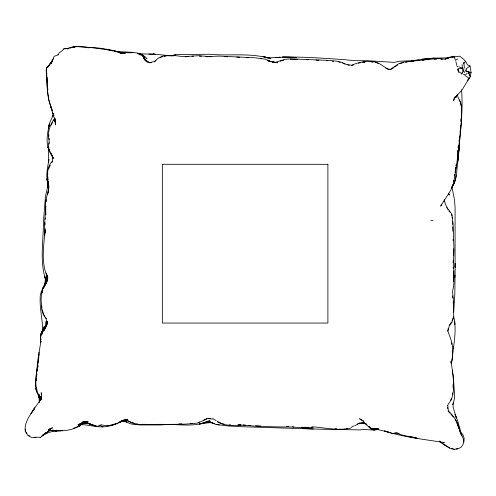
<?xml version="1.0" encoding="UTF-8"?>
<svg xmlns="http://www.w3.org/2000/svg" width="496" height="496" viewBox="0 0 496 496"><rect width="100%" height="100%" fill="white"/><g stroke="black" fill="none" stroke-linecap="round" stroke-linejoin="round"><path stroke-width="0.74" d="M444.552 199.764C444.639 205.449 448.725 209.895 451.924 214.229L453.127 224.465L454.001 250.306L453.288 265.794L453.945 270.921L453.952 281.269L453.598 286.434L452.538 291.493L453.555 301.779L453.716 317.279L451.992 322.084L449.134 326.188L447.969 331.204C449.965 337.745 453.48 343.747 452.278 350.914C452.47 355.043 452.743 359.389 451.149 363.308M40.877 341.93C39.401 337.41 41.1 332.804 43.735 329.09L41.056 333.479L40.467 335.829L42.644 330.888L41.056 333.479L44.355 326.418L43.183 329.871M453.611 255.459L453.586 248.831M48.534 161.987L48.645 148.974L49.798 151.615C45.155 143.183 47.535 132.928 49.408 124.019L48.366 128.662L49.445 123.461L53.438 114.384M452.743 226.672L452.755 231.124M463.847 63.934L463.859 62.546L465.744 61.671L467.412 64.778L469.979 65.98C471.181 71.12 471.938 76.694 467.461 80.662L469.718 77.215L462.315 89.59L454.224 98.444L453.586 100.576L455.204 96.943L454.224 98.444L455.762 96.336M453.716 276.098L453.598 281.251L453.592 270.959M466.327 71.393L468.329 71.641L471.2 72.794L466.327 71.393L466.364 69.936M455.08 267.654L455.08 207.347L454.491 199.845L451.924 186.924M46.432 279.558L46.525 276.855L46.196 281.877L46.413 280.234L44.981 283.935L46.413 280.234M454.813 275.193L454.733 277.413L454.813 275.162M455.092 267.04L455.216 263.333L454.82 294.178L453.716 312.108M453.096 387.76L453.096 384.078M44.907 232.593C43.915 223.268 45.787 214.092 45.582 204.749C45.21 197.042 50.536 190.018 48.18 182.311L48.782 187.395L48.149 192.38C49.637 181.542 43.698 169.93 52.725 160.648L52.198 155.577L51.113 153.239M46.816 274.697L46.184 273.005L47.814 277.853L46.32 282.689L47.814 277.853C40.523 263.047 43.939 245.892 44.993 230.113M45.235 233.052L45.192 228.662M44.795 235.203L44.882 233.25M45.706 209.851L45.874 206.206M463.94 442.178L464.126 438.061L462.706 434.236L459.761 431.774M40.405 339.165L40.467 337.869M40.529 336.567L40.591 335.271L40.467 335.829M453.077 262.837L453.183 260.611M441.527 204.166L440.746 206.206C444.844 198.691 450.721 192.138 453.474 183.911C455.223 173.724 457.07 163.513 457.938 153.202C460.629 132.215 463.109 110.955 461.578 89.72M36.32 380.488L36.437 378.312M63.996 49.228L64.034 48.658L68.547 48.695L67.028 48.875M47.864 183.322L47.616 187.116L47.907 185.603L47.083 179.112M457.554 152.415L457.703 150.195M55.298 120.206L55.211 121.539L55.137 120.032M48.738 136.301L48.85 134.875M55.546 123.423L55.422 124.911L54.951 120.268L55.279 121.47M42.582 330.671C42.737 320.013 39.804 309.516 40.17 298.809C39.475 291.282 45.824 285.603 46.134 278.485L45.638 282.503L44.559 285.262M46.19 201.897L46.382 199.714M40.833 338.756L40.312 344.788L37.845 359.867L35.383 385.33L36.506 391.604L40.294 399.993M459.538 137.789L459.674 136.313M460.021 132.63L460.226 130.429M460.505 127.478L460.641 126.009M39.072 352.253C38.924 367.3 30.839 384.567 40.666 397.953L38.793 394.773L40.126 396.955L40.895 399.522M37.969 365.298L37.752 367.486L37.919 365.974M38.254 362.415L38.471 360.232M459.029 141.397L459.184 139.872M460.517 126.914L460.672 125.389M47.666 174.685L47.827 173.253M468.28 72.063L468.329 71.641L470.344 76.365M36.754 375.422L36.933 373.978M37.299 371.095L37.479 369.638M48.589 162.074L48.949 159.315C47.672 167.177 45.669 175.417 47.678 183.309L47.015 178.492M46.76 68.318L46.891 67.363L48.131 66.979M49.166 144.125L49.377 142.693M452.55 394.332L452.761 392.875M454.565 175.727L454.789 174.214M455.582 168.913L455.805 167.4M456.035 165.881L456.258 164.368M454.553 175.869L454.813 174.164M455.049 172.633L455.334 170.754M455.557 169.291L455.892 167.096M456.097 165.738L456.339 164.176M457.603 155.397L457.938 153.202M44.745 283.886L45.396 279.657L44.801 276.328L45.62 279.446C39.488 260.97 43.524 241.18 43.4 222.171L45.434 196.583L47.907 185.603M54.709 118.048L54.386 120.094L54.808 118.798M45.167 219.282L45.409 217.843M40.877 339.63L40.523 337.472C41.509 331.433 47.145 327.379 47.511 321.141L46.32 326.126L43.853 330.255L46.32 326.126L47.064 323.789L46.091 318.773L43.332 314.507L41.794 309.653L41.1 299.491L41.484 294.395L42.588 289.416L47.306 280.352L47.027 275.261M451.496 188.685L455.433 179.825L456.649 173.098L461.342 122.357L461.72 106.82L460.48 101.792L457.988 97.284L457.473 94.364M461.224 433.516L457.659 420.825L455.068 414.228L456.326 417.936L453.133 407.148L453.245 404.048L454.367 398.734L454.386 392.28L453.276 375.931L451.013 361.435L450.821 362.471M451.881 361.212L453.635 346.561L453.381 348.421C454.596 339.655 455.781 330.708 454.621 321.885L454.807 324.663L454.745 320.931L453.666 316.715M453.549 181.654L453.828 180.209M44.776 285.293L45.204 283.123L44.516 285.243M457.994 147.25L458.292 145.799M38.403 357.306L38.979 354.473M456.258 175.373C455.663 178.746 455.161 182.311 453.034 185.126L454.355 182.974M42.148 293.043L42.458 291.642M447.603 331.204L448.272 328.29M41.67 396.502L40.796 400.086L41.354 398.145M461.627 74.04L463.053 71.728L464.312 67.363L463.859 62.546M47.703 194.091L48.354 191.989M52.576 59.743L51.255 63.779L54.132 56.377L58.404 54.566M41.769 334.788L42.439 332.766M41.645 396.174L40.288 400.105L33.306 409.944L34.832 407.805C30.219 414.786 24.019 422.666 25.234 431.402L27.522 435.122L31.279 437.323L35.892 437.708M456.035 97.749L456.928 95.207M52.688 116.238L53.376 114.334M452.135 320.627L453.356 317.242M451.496 187.792L452.854 184.493M450.517 400.446L451.372 398.48M450.523 401.301C454.993 391.939 453.797 380.792 452.253 370.847M44.981 328.445L47.064 323.789M46.196 326.579L46.81 325.196M47.306 280.352L44.987 284.915M48.54 169.031L50.369 165.174M43.598 288.238L46.977 281.734M51.057 125.166L52.44 122.617M464.337 72.552L466.544 68.572L469.979 65.98M461.447 74.003L462.359 72.385M57.883 55.155L59.284 52.725L61.963 50.89L64.034 48.658M452.166 404.872L453.728 402.2M51.919 162.626L52.694 161.355M447.46 405.604L449.835 401.741M53.574 120.745L54.771 118.854M54.833 118.122C49.898 124.657 46.915 133.102 49.222 141.242C47.126 147.455 50.232 153.233 53.45 158.348L49.457 151.286L47.759 146.983L48.453 148.199M53.444 58.516L48.279 66.328L50.834 63.085L46.512 68.088L46.178 70.116L47.492 92.039L48.93 100.8L52.44 110.912L50.505 106.088M468.385 78.672L469.185 77.494M31.229 413.621L32.042 412.43M33.263 410.651L34.075 409.467M30.932 413.422L33.815 409.225M43.654 330.999L44.869 329.232M449.19 325.512L451.645 321.978M51.758 61.752L50.226 63.451L52.384 60.94M465.67 74.698L467.232 73.117M48.056 66.538L46.512 68.088C47.207 81.524 46.469 95.542 51.417 108.295M44.293 434.515L48.155 431.092L50.561 429.672L40.176 437.615M44.621 433.752L45.75 432.76M154.38 61.901L156.011 60.518M461.999 68.522L462.39 68.2L462.061 64.598M81.648 424.018C73.699 430.981 62.099 431.272 52.068 430.695L58.168 430.726M78.566 425.977L81.524 423.689M41.763 435.984L43.481 434.682M394.587 67.146L397.525 65.001M45.992 432.872L42.817 435.06C47.275 433.25 51.751 430.912 56.687 430.956L55.781 431.055L57.313 430.832M455.502 60.338L457.678 58.9M390.755 69.539L393.309 67.946M81.697 423.894L80.116 424.861L84.791 422.586L87.352 423.001L82.224 423.565L84.791 422.586L94.748 425.543L87.959 423.237M351.007 427.49L354.076 425.723M70.537 47.87C78.07 44.981 86.707 47.808 94.538 47.728C105.065 48.242 115.153 51.262 125.29 53.537L120.348 53.041C129.388 52.489 140.449 50.617 146.965 58.795L145.799 58.082M121.966 420.986L124.44 421.191L121.415 421.005L124.955 421.085L122.066 420.943L124.161 420.596L118.978 422.511L124.378 420.403C117.106 423.175 109.821 427.323 101.711 426.765L102.97 426.771M212.858 419.058L207.706 418.562L198.326 422.859L193.217 423.64L182.881 424.216L141.496 424.694L136.338 424.223L131.397 422.71L126.716 420.515L124.099 420.49L121.594 421.216L117.031 423.646L112.108 425.208L106.981 425.828L101.928 424.96L97.042 426.467L92.064 425.128L88.028 423.305M122.171 420.999L119.3 422.474L122.363 420.943L127.453 419.957L124.992 420.31M357.38 424.006L358.726 423.324M354.907 425.655L359.464 423.336L364.641 423.231C368.175 426.393 372.267 431.018 377.605 429.412L373.841 429.598L371.957 429.331L370.016 428.389L374.108 429.945L377.605 429.412M378.287 428.86L376.383 429.679L370.245 428.315L373.841 429.598L376.991 429.654L377.952 429.176M160.109 57.728L162.682 56.457M203.62 420.18L206.981 418.537M378.355 428.786L376.383 429.679L371.12 428.656L368.844 426.56M207.08 421.433C192.932 428.048 176.384 423.193 161.38 424.954L140.566 424.936L133.815 424.452L130.454 423.782L123.938 421.023L121.985 421.048M198.245 422.511L199.59 421.941M118.978 422.511L124.099 420.49M77.785 426.647L84.611 423.038L87.352 423.001M351.472 65.633L353.58 64.864M377.995 428.798L375.869 429.573L372.924 429.158L370.748 428.333L375.869 429.573L378.057 429.121L372.924 429.158L368.485 426.597M69.576 47.951L71.808 47.145L76.917 46.624L92.306 47.697L112.697 50.487L122.599 53.295L117.93 52.061M400.08 63.668L403.508 62.484M445.253 59.303L448.781 58.131M77.395 426.634L80.197 425.717L73.296 428.408M112.722 424.644L116.895 423.317M65.336 48.813L74.871 46.909L70.333 47.802M99.138 425.456L101.215 424.812M280.178 61.219L283.718 60.121M82.379 423.999L84.611 423.038L82.224 423.565M358.509 63.234L360.629 62.62M137.907 53.19L142.29 55.719L145.074 59.867L147.132 61.981L144.125 58.875L149.253 62.694L154.281 61.547L158.044 58.336L162.614 56.104L172.887 55.329L183.105 56.631L198.555 55.719L208.847 56.494L219.145 56.116L255.242 57.79L265.459 59.191L270.153 61.349L277.847 62.775L272.843 62.037L267.883 60.667L275.212 62.397L285.051 59.334L290.191 58.863L326.325 60.283L336.623 61.169L341.663 62.285L346.363 64.387L351.453 65.274C357.808 62.583 364.647 60.946 371.585 61.702C379.173 60.989 383.377 67.964 390.079 69.57L398.567 63.81L403.44 62.13L411.184 61.337L418.593 59.563L434.198 58.088L446.629 57.927L449.525 57.35L445.83 58.516L451.751 56.488L454.522 56.246M203.41 423.119L206.851 422.177L212.282 422.524L203.36 423.249M139.041 53.81L140.002 53.574M171.821 55.769L175.429 54.938L172.887 55.329M149.953 62.899L151.429 62.57M171.411 55.819L176.991 54.579L209.293 54.262C228.836 56.116 249.426 52.669 268.466 58.137L262.923 56.364M411.804 61.206L434.211 58.869L439.363 58.627L444.503 59.179L449.407 57.548L459.674 56.191L463.562 59.086L465.744 61.671M53.215 430.057L48.155 431.092C52.371 429.207 56.581 431.278 60.884 430.795M377.227 429.325L373.593 430.069L363.432 429.455L359.935 429.914L317.793 429.152L240.988 426.678L227.8 425.946L216.107 424.464L207.774 421.129L210 420.8L199.163 424.21C204.191 423.46 209.56 420.341 214.315 423.813L209.678 422.164L211.364 422.406M452.166 57.356L454.497 56.656L455.179 59.861M377.307 429.3L374.108 429.945L371.957 429.331L376.991 429.654M112.022 424.867L110.589 425.035M376.439 428.742L374.97 428.99L376.414 428.811M408.574 61.566L413.676 60.816M458.13 68.814L462.39 68.2L463.053 71.728M346.059 428.463L347.504 428.259M350.486 428.197C338.483 430.64 326.461 428.098 314.538 426.951C304.29 429.139 293.917 426.331 283.662 427C271.628 426.789 259.557 426.566 247.566 425.537C237.491 424.415 226.418 427.453 217.254 421.724M121.594 421.216L126.716 420.515M123.746 420.571L125.252 420.366M411.227 61.287L414.743 60.599L399.491 61.225L394.215 62.366L367.356 60.686L354.225 60.698L344.143 59.613C321.247 58.168 298.22 56.153 275.28 57.542L280.073 57.251L268.981 57.945L270.828 58.423L263.494 56.556M311.593 426.988L313.057 426.796M439.462 441.514L450.132 448.57L454.652 449.277M164.126 56.277L165.577 56.098M106.969 425.475L108.419 425.301M405.697 62.242L407.16 62.081M84.388 422.983L85.901 422.815M417.378 60.779L419.573 60.549M422.499 60.245L423.962 60.09M456.134 448.793L457.634 448.638M72.67 47.399L74.815 47.188M453.84 449.376L457.672 449.004L461.088 447.324L463.134 444.261C465.167 438.284 459.904 433.653 459.073 428.042C457.641 421.129 453.158 415.698 448.334 410.806L447.826 405.654M421.29 59.334L434.198 58.088M209.579 56.792L211.792 56.606M427.626 59.78L429.102 59.656M185.306 56.811L188.251 56.569M191.933 56.277L193.415 56.16M430.807 220.497L433.027 220.323M60.475 430.472L62.645 430.305M190.241 423.485L192.436 423.336M286.607 426.461L288.833 426.324M121.942 421.011L124.44 421.191M394.841 432.915L397.042 432.81L399.137 433.597M434.229 59.222L436.43 59.123M140.405 53.816L155.471 54.287M178.845 423.919L181.908 423.826M102.877 426.796C95.796 427.279 88.964 424.75 81.89 424.7M308.667 427.31L301.32 427.304M168.479 55.8L174.338 55.812M335.029 428.829L336.499 428.792M127.732 52.812L132.829 52.688M159.284 424.334L157.015 424.39L162.186 424.328M359.402 422.983L364.734 422.877M40.046 437.28L34.404 437.23M290.203 59.222L297.643 59.278M372.98 428.804L375.131 428.792M141.515 424.34L145.309 424.328M148.955 54.095L154.027 54.089M255.657 425.816L260.822 425.971M224.483 56.668L227.54 56.78M236.704 57.114L239.76 57.226M306.813 59.706L308.345 59.774M121.942 420.868L126.877 421.972L125.048 421.383M315.983 60.128L318.934 60.27M302.529 428.426L313.36 428.972M463.469 74.58L464.932 74.66M246.624 57.672L248.149 57.772M87.699 47.734L89.23 47.839M229.183 424.843L230.646 424.948M199.28 56.129L201.488 56.296M205.902 56.631L208.109 56.798M132.841 52.334L119.753 51.696L114.384 50.989L117.31 51.9M326.3 60.636L327.769 60.766M332.165 61.144L333.641 61.268M136.419 423.875L137.863 424.006M208.413 418.277L210.682 418.494M243.158 424.818L245.377 425.029M248.298 425.308L250.523 425.518M293.967 426.957L292.51 426.777M440.832 59.142L442.32 59.297M155.422 54.324L153.177 54.083L167.729 55.465M111.129 50.629L112.642 50.84L107.613 49.643M371.554 62.056L373.004 62.26M375.187 62.57L376.638 62.775M374.399 428.773L388.07 432.016L384.425 430.925C403.794 437.267 424.334 439.375 444.379 442.575L443.319 442.24M216.107 424.464L219.282 425.01M347.764 64.988L349.246 65.249M56.122 430.237L57.573 430.503M260.338 58.559L261.783 58.838M272.273 62.149L275.224 62.756M222.704 423.776L224.136 424.08M451.713 448.551L453.164 448.868M409.448 436.313L417.012 437.98M338.706 61.994L340.144 62.31M416.925 438.328L401.81 434.992L396.992 433.163L391.834 433.405L387.723 431.768M94.271 425.357L96.36 425.921M114.024 51.231L116.169 51.838M119.021 52.644L121.167 53.252M139.76 54.021L141.937 54.647L144.522 57.592L141.937 54.647L140.864 54.182M131.533 422.381L135.024 423.448M270.053 61.69L267.363 60.456M208.872 421.55L210.744 422.189M385.807 68.436L389.397 69.688M364.641 423.231L361.987 422.294L366.11 423.863M459.017 66.836L462.39 68.2M377.301 63.066L378.628 63.655M342.24 62.93L344.931 64.133M90.142 423.875L91.506 424.483M128.123 420.794L130.851 422.065M217.453 421.433L221.985 423.627M456.76 65.956L458.062 66.712M137.82 53.543L140.263 54.963M368.726 426.337L369.942 427.044M28.39 435.228L29.599 435.934M461.912 73.637L459.116 71.988L457.746 69.576L458.713 72.379M212.945 418.711L216.169 420.651M446.536 445.985L449.649 447.869M464.795 75.392L468.007 77.5M439.251 441L445.712 445.904M146.122 61.002L147.975 62.242M145.074 59.867L149.253 62.694M444.205 444.205L445.916 445.613M365.304 423.367L367.015 424.855M448.024 410.973L449.959 413.174M450.926 414.278L453.35 417.031M449.035 210.98L449.878 212.09M448.675 193.812L449.581 195.052L448.248 193.198M143.685 58.398L144.882 60.177M446.673 207.52L448.223 209.839M43.667 314.377L44.851 316.212M45.638 317.44L46.432 318.661M26.307 432.475L27.044 433.678M460.573 433.721L461.85 435.99M459.067 99.963L459.786 101.258M40.666 397.953L38.973 394.642L41.038 398.679L41.162 397.197L41.311 398.635M455.13 419.337L456.797 422.617M53.934 115.432L52.427 112.369L50.604 106.324M40.43 400.229L38.322 396.087L39.723 398.815L39.252 397.11M53.946 115.45L52.508 112.462L55.385 121.948M459.073 428.042L457.12 423.237L459.073 428.042L459.625 431.024M468.565 72.769L469.7 75.603M42.141 309.585L43.45 313.689M457.132 423.268L458.688 428.203M455.836 61.628L456.841 65.15M36.32 387.698L36.89 389.769M40.976 342.06L40.585 340.609L40.957 342.004M458.019 68.932L458.676 71.412M460.139 101.903L461.187 106.15M35.693 388.219L36.506 391.604M48.112 181.127L48.434 182.559M55.316 121.198L54.734 118.24L55.316 122.741L55.149 119.933M47.139 322.344L47.424 323.82M468.329 71.641L468.695 73.637M451.565 214.322L451.825 215.748M452.079 217.18L452.333 218.606M40.126 396.955L40.622 399.832M49.104 138.427L49.34 139.841M40.709 398.319L40.963 399.819M41.676 305.995L41.955 308.146M47.728 88.4L47.907 89.844M453.121 267.288L453.307 268.745M41.385 394.208L41.199 392.683L41.49 396.812M451.589 342.872L451.751 344.329M52.619 156.228L52.849 158.472M447.615 407.123L447.764 408.642M452.619 295.901L452.836 298.121M25.358 429.09L25.569 431.278M453.201 301.797L453.245 303.267M39.32 402.777L39.097 397.29M452.594 221.532L452.767 224.483M453.084 239.258L453.158 240.734M47.163 77.295L47.374 83.34M45.731 210.558L45.892 214.96M444.199 199.795L444.218 201.302M48.565 184.729L48.651 189.825M461.15 118.643L461.02 121.601L461.15 118.637M44.9 222.884L44.795 225.048L44.9 222.865M46.159 321.272L45.892 326.399L41.862 332.339L45.892 326.399L46.159 321.272M457.74 161.653L457.628 162.8L459.482 145.316L457.74 161.653M43.381 287.029L42.916 287.804L46.109 282.918L43.381 287.029M81.4 423.169L77.94 424.818L82.658 422.586L81.4 423.169M50.976 428.451L48.348 429.617L52.57 427.856L50.976 428.451M126.424 419.473L123.138 420.267L127.788 419.225L126.424 419.473M84.339 421.693L82.28 422.108L85.653 421.464L84.339 421.693L88.139 421.904L84.339 421.693M364.957 62.056L362.768 62.279L364.969 62.056M240.957 424.836L237.993 425.01L240.957 424.836M327.893 164.3L162.347 164.3L162.347 323.057L327.893 323.057L327.893 164.3M288.319 57.189L282.447 57.04L296.565 57.431L288.319 57.189M363.828 421.346L359.637 418.816L363.828 421.346M47.796 179.732L47.721 176.818L47.796 179.732M47.089 278.287L46.996 276.018L47.101 280.11L47.089 278.287"/></g></svg>
